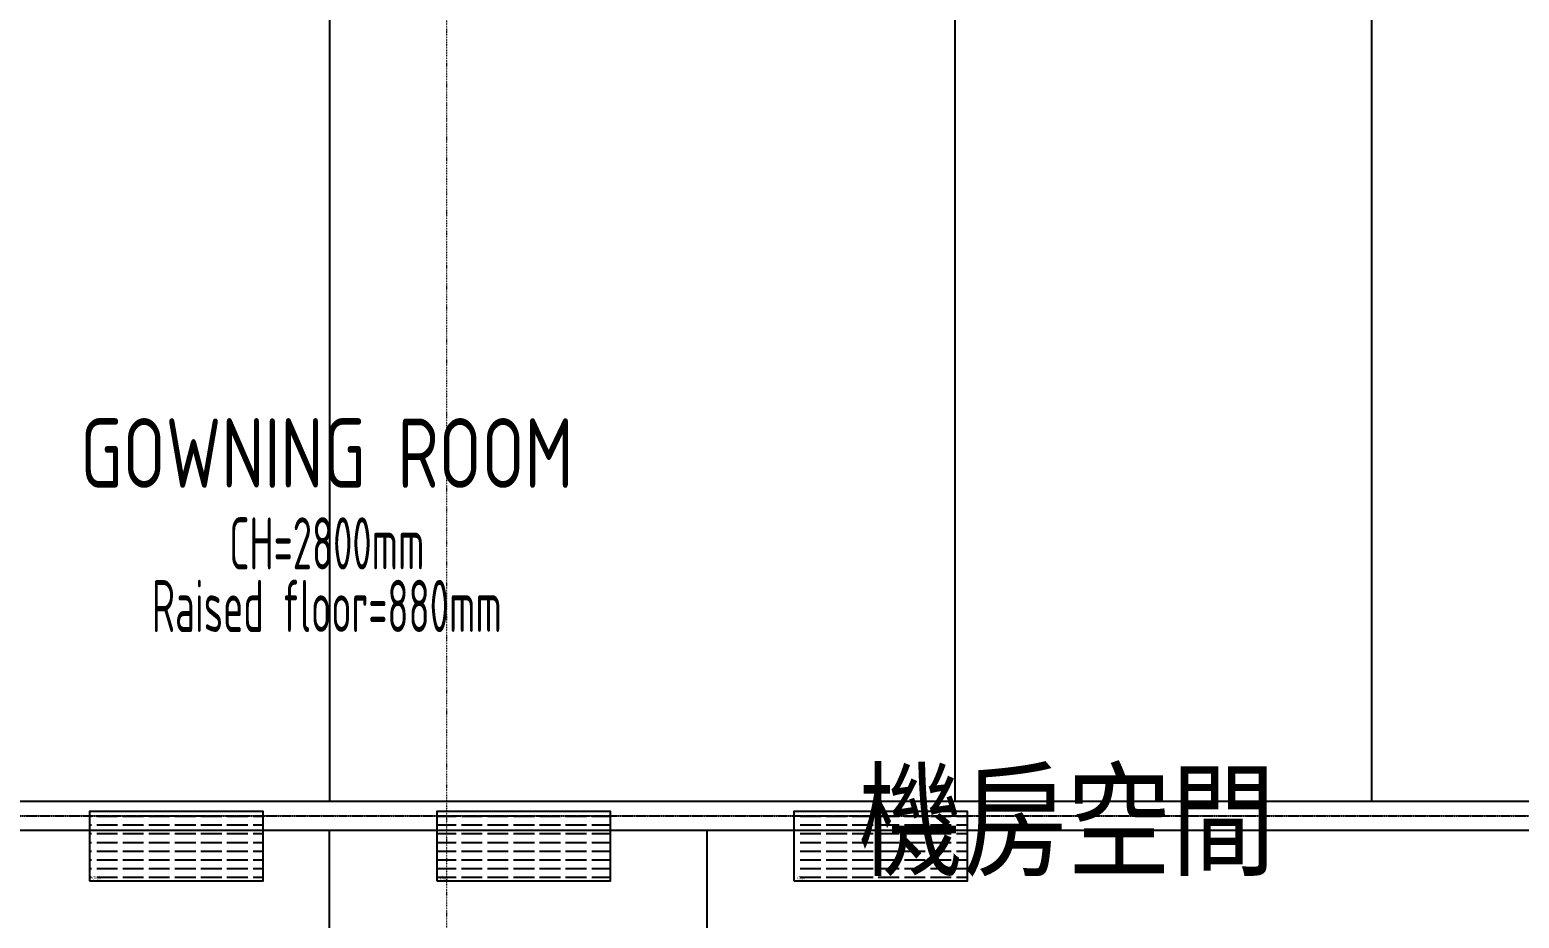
# Model space of a CAD drawing. Extents: x -32000 to 416743, y -254124 to 144214.
# Drawn here: x 250200 to 258775, y 3611 to 8724 of the extents above; entities that cross this region are included whole.
import ezdxf
from ezdxf.enums import TextEntityAlignment as Align

# ---------------------------------------------------------------- set-up
doc = ezdxf.new("R2010")
doc.units = 0
doc.header["$LTSCALE"] = 10
for name, pattern in [('H12PL4$0$JJP_三點線', [0.9, 0.3, -0.15, 0, -0.15, 0, -0.15, 0, -0.15]), ('X-F2-L30-FS-PIPE$0$CENTER2', [1.125, 0.75, -0.125, 0.125, -0.125]), ('XFM7P40ICA$0$H12PL4$0$JJP_三點線', [0.9, 0.3, -0.15, 0, -0.15, 0, -0.15, 0, -0.15])]:
    doc.linetypes.add(name, pattern=pattern)
for name, color, linetype in [('H12PL4$0$A-ZONE', 252, 'Continuous'), ('H12PL4$0$S-GRID', 252, 'Continuous'), ('X-F2-L30-FS-PIPE$0$F-SK-CEN', 1, 'X-F2-L30-FS-PIPE$0$CENTER2'), ('X-F2-L30-FS-PIPE$0$F-SK-LINE3', 100, 'Continuous'), ('X-F2-L30-FS-PIPE$0$F-SK-LINE4', 140, 'Continuous'), ('XFDP30$0$A-CR-TT2', 1, 'Continuous'), ('XFDP30$0$A-CR-TXT', 250, 'Continuous'), ('XFDP30$0$B-Gowning room improvement', 15, 'Continuous'), ('XFM7P40ICA$0$H12PL4$0$S-GRID', 252, 'Continuous')]:
    doc.layers.add(name, color=color, linetype=linetype)
doc.styles.add('H12PL4$0$Standard', font='isocp.shx', dxfattribs={"bigfont": 'chineset.shx'})
doc.styles.add('XFDP30$0$AA-TXT', font='isocp.shx', dxfattribs={"width": 0.8, "bigfont": 'china.shx'})

# ---------------------------------------------------------------- blocks, each defined once
blk = doc.blocks.new('H12PL4')
at = {"layer": 'H12PL4$0$S-GRID', "linetype": 'H12PL4$0$JJP_三點線', "lineweight": 0}
blk.add_line((252600, 128250), (252600, -28000), dxfattribs=at)
at = {"layer": 'H12PL4$0$A-ZONE', "style": 'H12PL4$0$Standard'}
blk.add_text('機房空間', height=600, dxfattribs=at).set_placement((256171.4, 4453.7), align=Align.TOP_CENTER)
blk = doc.blocks.new('XFDP30$0$~chair')
at = {"layer": 'XFDP30$0$B-Gowning room improvement', "transparency": 33554610}
h = blk.add_hatch(dxfattribs=at)
h.set_pattern_fill('ACAD_ISO02W100', color=256, scale=10)
h.set_pattern_definition([(0, (-1520464.893, -208902.57), (0, 50), [120, -30])])
h.paths.add_polyline_path([(0, 0), (1000, 0), (1000, 400), (0, 400)])
at = {"layer": 'XFDP30$0$B-Gowning room improvement'}
blk.add_lwpolyline([(0, 0), (1000, 0), (1000, 400), (0, 400)], close=True, dxfattribs=at)
at = {"layer": 'XFDP30$0$B-Gowning room improvement', "color": 1, "style": 'XFDP30$0$AA-TXT', "width": 0.8}
blk.add_text('chair', height=20, dxfattribs=at).set_placement((17.1, 10.1))
blk = doc.blocks.new('XFDP30')
at = {"layer": 'XFDP30$0$B-Gowning room improvement'}
for p in [(250543, 3825), (252543, 3825), (254599.4, 3825)]:
    blk.add_blockref('XFDP30$0$~chair', p, dxfattribs=at)
at = {"layer": 'XFDP30$0$A-CR-TT2', "style": 'XFDP30$0$AA-TXT', "width": 0.6}
for s, p in [('CH=2800mm', (251910.2, 5768.4)), ('Raised floor=880mm', (251910.2, 5408.4))]:
    blk.add_text(s, height=300, dxfattribs=at).set_placement(p, align=Align.MIDDLE)
at = {"layer": 'XFDP30$0$A-CR-TXT', "style": 'XFDP30$0$AA-TXT', "width": 0.8}
blk.add_text('GOWNING ROOM', height=400, dxfattribs=at).set_placement((251910.2, 6288.4), align=Align.MIDDLE)
blk = doc.blocks.new('XFM7P40ICA$0$H12PL4')
at = {"layer": 'XFM7P40ICA$0$H12PL4$0$S-GRID', "linetype": 'XFM7P40ICA$0$H12PL4$0$JJP_三點線', "lineweight": 0}
blk.add_line((252600, 128250), (252600, -28000), dxfattribs=at)
blk = doc.blocks.new('XFM7P40ICA')
blk.add_blockref('XFM7P40ICA$0$H12PL4', (0, 0))
blk = doc.blocks.new('X-F2-L30-FS-PIPE')
at = {"layer": 'X-F2-L30-FS-PIPE$0$F-SK-CEN'}
blk.add_line((244068.3, 4200, 0), (263025, 4200, 0), dxfattribs=at)
at = {"layer": 'X-F2-L30-FS-PIPE$0$F-SK-LINE3'}
for p, q in [((251925, 14400), (251925, 4284.1)), ((255525, 12000), (255525, 4284.1)), ((257925, 12000), (257925, 4284.1)), ((251925, -1200), (251925, 4115.9)), ((254100, 75), (254100, 4115.9))]:
    blk.add_line(p, q, dxfattribs=at)
at = {"layer": 'X-F2-L30-FS-PIPE$0$F-SK-LINE4'}
blk.add_lwpolyline([(244068.3, 4115.9), (244068.3, 4284.1), (263025, 4284.1), (263025, 4115.9)], close=True, dxfattribs=at)

msp = doc.modelspace()

# ---------------------------------------------------------------- block references
for name in ['H12PL4', 'XFM7P40ICA', 'XFDP30', 'X-F2-L30-FS-PIPE']:
    msp.add_blockref(name, (0, 0))

doc.saveas('drawing.dxf')
